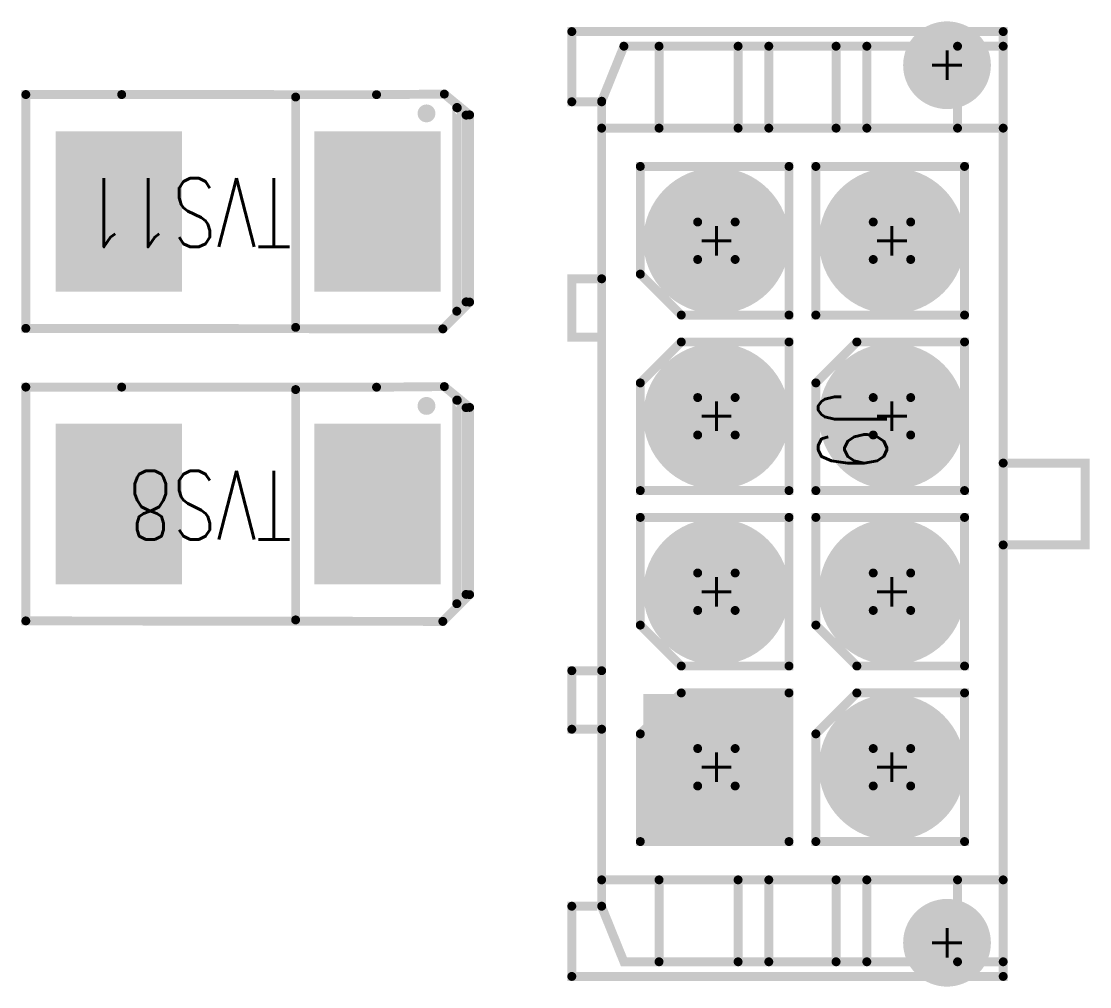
# Model space of a CAD drawing. Extents: x -711 to 95, y -82 to 290.
# Drawn here: x -671.87 to -653.62, y 125.25 to 141.75 of the extents above; entities that cross this region are included whole.
import ezdxf

# ---------------------------------------------------------------- set-up
doc = ezdxf.new("R2010")
doc.units = 0
for name, color, linetype in [('DRIL_NPLTE_THRU_01', 96, 'CONTINUOUS'), ('DRIL_NPLTE_THRU_02', 255, 'CONTINUOUS'), ('DRIL_NPLTE_THRU_03', 3, 'CONTINUOUS'), ('DRIL_NPLTE_THRU_04', 136, 'CONTINUOUS'), ('DRIL_NPLTE_THRU_05', 176, 'CONTINUOUS'), ('DRIL_NPLTE_THRU_06', 16, 'CONTINUOUS'), ('DRIL_PLTE_THRU_01', 96, 'CONTINUOUS'), ('DRIL_PLTE_THRU_02', 255, 'CONTINUOUS'), ('DRIL_PLTE_THRU_03', 3, 'CONTINUOUS'), ('DRIL_PLTE_THRU_04', 136, 'CONTINUOUS'), ('DRIL_PLTE_THRU_05', 176, 'CONTINUOUS'), ('DRIL_PLTE_THRU_06', 16, 'CONTINUOUS'), ('DRIL_SYMBOL', 2, 'CONTINUOUS'), ('PADS_BOT', 1, 'CONTINUOUS'), ('PADS_INNER', 3, 'CONTINUOUS'), ('PADS_TOP', 3, 'CONTINUOUS'), ('PADS_XR_02', 253, 'CONTINUOUS'), ('PADS_XR_03', 96, 'CONTINUOUS'), ('PADS_XR_21', 3, 'CONTINUOUS'), ('PADS_XR_22', 16, 'CONTINUOUS'), ('PADS_XR_23', 136, 'CONTINUOUS'), ('PADS_XR_28', 56, 'CONTINUOUS'), ('PART_NAME_26', 255, 'CONTINUOUS'), ('PART_NAME_27', 3, 'CONTINUOUS'), ('PART_TOP_2DLINE_26', 255, 'CONTINUOUS'), ('PART_TOP_2DLINE_27', 3, 'CONTINUOUS'), ('PART_TOP_COPPER_26', 255, 'CONTINUOUS')]:
    doc.layers.add(name, color=color, linetype=linetype)
doc.styles.add('W0$1524', font='simplex', dxfattribs={"width": 0.75})

# ---------------------------------------------------------------- blocks, each defined once
blk = doc.blocks.new('SMOOTH_0$1524')
at = {"const_width": 0.0762}
blk.add_lwpolyline([(-0.0381, 0, 1), (0.0381, 0, 1)], format="xyb", close=True, dxfattribs=at)
blk = doc.blocks.new('PART_BODY_TOP_81')
at = {"layer": 'PART_TOP_2DLINE_26', "const_width": 0.1524}
for points in [[(-6.4245066667, 3.3993666667), (-0.6993466667, 3.3993666667), (0.69977, 3.3993666667), (0.69977, 4.7997533333), (-0.69977, 4.7997533333), (-0.69977, 3.3993666667)], [(-7.82447, 3.3993666667), (-8.07466, 3.3993666667), (-8.07466, -3.9695966667), (-6.87451, -3.9695966667), (-6.87451, -3.45948)], [(-7.82447, 2.6195866667), (-7.82447, 3.3993666667), (-6.4245066667, 3.3993666667), (-6.4245066667, 2.6195866667)], [(0.69977, 3.3993666667), (6.4245066667, 3.3993666667), (7.82447, 3.3993666667)], [(7.82447, 2.6195866667), (7.82447, 3.3993666667), (8.07466, 3.3993666667), (8.07466, -3.9695966667), (6.87451, -3.9695966667), (6.87451, -3.45948), (6.8749333333, -3.45948), (6.4245066667, -3.45948)], [(6.4245066667, 2.6195866667), (6.4245066667, 3.3993666667)], [(-5.76961, 0.19939), (-5.76961, 2.73939), (-3.22961, 2.73939), (-3.22961, 0.19939), (-5.76961, 0.19939)], [(-2.0696766667, 0.19939), (-2.7694466667, 0.8995833333), (-2.7694466667, 2.73939), (-0.2294466667, 2.73939), (-0.2294466667, 0.19939), (-2.0696766667, 0.19939)], [(2.7694466667, 2.73939), (2.7694466667, 0.8995833333), (2.0696766667, 0.19939), (0.2294466667, 0.19939), (0.2294466667, 2.73939), (2.7694466667, 2.73939)], [(5.76961, 0.19939), (3.92938, 0.19939), (3.22961, 0.8995833333), (3.22961, 2.73939), (5.76961, 2.73939), (5.76961, 0.19939)], [(-6.4245066667, 1.0697633333), (-7.82447, 1.0697633333), (-7.82447, 2.6195866667), (-6.4245066667, 2.6195866667), (-6.4245066667, -2.4794633333), (-7.82447, -2.4794633333), (-7.82447, -3.07975), (-6.8842466667, -3.45948), (-6.87451, -3.45948), (-6.4245066667, -3.45948), (-6.4245066667, -2.4794633333)], [(6.4245066667, -1.1294533333), (7.82447, -1.1294533333), (7.82447, -0.60452), (7.82447, 0.5444066667), (7.82447, 1.0697633333), (7.82447, 2.6195866667), (6.4245066667, 2.6195866667), (6.4245066667, -2.4794633333), (6.4245066667, -3.45948), (3.8502166667, -3.45948), (2.84988, -3.45948), (-2.8494566667, -3.45948), (-3.84937, -3.45948), (-3.84937, -3.9695966667), (-2.8494566667, -3.9695966667), (-2.8494566667, -3.45948)], [(-4.17957, 1.8194866667), (-4.17957, 1.1794066667), (-4.81965, 1.1794066667), (-4.81965, 1.8194866667), (-4.17957, 1.8194866667)], [(-1.1794066667, 1.1794066667), (-1.8194866667, 1.1794066667), (-1.8194866667, 1.8194866667), (-1.1794066667, 1.8194866667), (-1.1794066667, 1.1794066667)], [(1.8194866667, 1.1794066667), (1.1794066667, 1.1794066667), (1.1794066667, 1.8194866667), (1.8194866667, 1.8194866667), (1.8194866667, 1.1794066667)], [(4.17957, 1.1794066667), (4.17957, 1.8194866667), (4.81965, 1.8194866667), (4.81965, 1.1794066667), (4.17957, 1.1794066667)], [(-7.82447, 1.0697633333), (-7.82447, 0.5444066667)], [(7.82447, 1.0697633333), (6.4245066667, 1.0697633333)], [(-6.4245066667, 0.5444066667), (-7.82447, 0.5444066667), (-7.82447, -0.60452)], [(7.82447, 0.5444066667), (6.4245066667, 0.5444066667)], [(-3.22961, -0.2595033333), (-3.22961, -2.0997333333), (-3.92938, -2.7995033333), (-5.76961, -2.7995033333), (-5.76961, -0.2595033333), (-3.22961, -0.2595033333)], [(-0.2294466667, -2.7995033333), (-2.0696766667, -2.7995033333), (-2.7694466667, -2.0997333333), (-2.7694466667, -0.2595033333), (-0.2294466667, -0.2595033333), (-0.2294466667, -2.7995033333)], [(2.7694466667, -0.2595033333), (2.7694466667, -2.0997333333), (2.0696766667, -2.7995033333), (0.2294466667, -2.7995033333), (0.2294466667, -0.2595033333), (2.7694466667, -0.2595033333)], [(5.76961, -2.7995033333), (3.92938, -2.7995033333), (3.22961, -2.0997333333), (3.22961, -0.2595033333), (5.76961, -0.2595033333), (5.76961, -2.7995033333)], [(-6.4245066667, -0.60452), (-7.82447, -0.60452), (-7.82447, -1.1294533333), (-7.82447, -2.4794633333)], [(6.4245066667, -0.60452), (7.82447, -0.60452)], [(-7.82447, -1.1294533333), (-6.4245066667, -1.1294533333)], [(7.82447, -1.1294533333), (7.82447, -2.4794633333), (7.82447, -3.07975), (6.8842466667, -3.45948), (6.8749333333, -3.45948)], [(-4.17957, -1.8194866667), (-4.81965, -1.8194866667), (-4.81965, -1.1794066667), (-4.17957, -1.1794066667), (-4.17957, -1.8194866667)], [(-1.8194866667, -1.8194866667), (-1.8194866667, -1.1794066667), (-1.1794066667, -1.1794066667), (-1.1794066667, -1.8194866667), (-1.8194866667, -1.8194866667)], [(1.1794066667, -1.8194866667), (1.1794066667, -1.1794066667), (1.8194866667, -1.1794066667), (1.8194866667, -1.8194866667), (1.1794066667, -1.8194866667)], [(4.17957, -1.8194866667), (4.17957, -1.1794066667), (4.81965, -1.1794066667), (4.81965, -1.8194866667), (4.17957, -1.8194866667)], [(6.4245066667, -2.4794633333), (7.82447, -2.4794633333)], [(-6.4245066667, -3.45948), (-3.84937, -3.45948)], [(2.8494566667, -3.45948), (2.8494566667, -3.9695966667), (3.84937, -3.9695966667), (3.84937, -3.45948)]]:
    blk.add_lwpolyline(points, dxfattribs=at)
at = {"layer": 'PART_TOP_2DLINE_27', "const_width": 0.1524}
for points in [[(-6.4245066667, 3.3993666667), (-0.6993466667, 3.3993666667), (0.69977, 3.3993666667), (0.69977, 4.7997533333), (-0.69977, 4.7997533333), (-0.69977, 3.3993666667)], [(-7.82447, 3.3993666667), (-8.07466, 3.3993666667), (-8.07466, -3.9695966667), (-6.87451, -3.9695966667), (-6.87451, -3.45948)], [(-7.82447, 2.6195866667), (-7.82447, 3.3993666667), (-6.4245066667, 3.3993666667), (-6.4245066667, 2.6195866667)], [(0.69977, 3.3993666667), (6.4245066667, 3.3993666667), (7.82447, 3.3993666667)], [(7.82447, 2.6195866667), (7.82447, 3.3993666667), (8.07466, 3.3993666667), (8.07466, -3.9695966667), (6.87451, -3.9695966667), (6.87451, -3.45948), (6.8749333333, -3.45948), (6.4245066667, -3.45948)], [(6.4245066667, 2.6195866667), (6.4245066667, 3.3993666667)], [(-5.76961, 0.19939), (-5.76961, 2.73939), (-3.22961, 2.73939), (-3.22961, 0.19939), (-5.76961, 0.19939)], [(-2.0696766667, 0.19939), (-2.7694466667, 0.8995833333), (-2.7694466667, 2.73939), (-0.2294466667, 2.73939), (-0.2294466667, 0.19939), (-2.0696766667, 0.19939)], [(2.7694466667, 2.73939), (2.7694466667, 0.8995833333), (2.0696766667, 0.19939), (0.2294466667, 0.19939), (0.2294466667, 2.73939), (2.7694466667, 2.73939)], [(5.76961, 0.19939), (3.92938, 0.19939), (3.22961, 0.8995833333), (3.22961, 2.73939), (5.76961, 2.73939), (5.76961, 0.19939)], [(-6.4245066667, 1.0697633333), (-7.82447, 1.0697633333), (-7.82447, 2.6195866667), (-6.4245066667, 2.6195866667), (-6.4245066667, -2.4794633333), (-7.82447, -2.4794633333), (-7.82447, -3.07975), (-6.8842466667, -3.45948), (-6.87451, -3.45948), (-6.4245066667, -3.45948), (-6.4245066667, -2.4794633333)], [(6.4245066667, -1.1294533333), (7.82447, -1.1294533333), (7.82447, -0.60452), (7.82447, 0.5444066667), (7.82447, 1.0697633333), (7.82447, 2.6195866667), (6.4245066667, 2.6195866667), (6.4245066667, -2.4794633333), (6.4245066667, -3.45948), (3.8502166667, -3.45948), (2.84988, -3.45948), (-2.8494566667, -3.45948), (-3.84937, -3.45948), (-3.84937, -3.9695966667), (-2.8494566667, -3.9695966667), (-2.8494566667, -3.45948)], [(-4.17957, 1.8194866667), (-4.17957, 1.1794066667), (-4.81965, 1.1794066667), (-4.81965, 1.8194866667), (-4.17957, 1.8194866667)], [(-1.1794066667, 1.1794066667), (-1.8194866667, 1.1794066667), (-1.8194866667, 1.8194866667), (-1.1794066667, 1.8194866667), (-1.1794066667, 1.1794066667)], [(1.8194866667, 1.1794066667), (1.1794066667, 1.1794066667), (1.1794066667, 1.8194866667), (1.8194866667, 1.8194866667), (1.8194866667, 1.1794066667)], [(4.17957, 1.1794066667), (4.17957, 1.8194866667), (4.81965, 1.8194866667), (4.81965, 1.1794066667), (4.17957, 1.1794066667)], [(-7.82447, 1.0697633333), (-7.82447, 0.5444066667)], [(7.82447, 1.0697633333), (6.4245066667, 1.0697633333)], [(-6.4245066667, 0.5444066667), (-7.82447, 0.5444066667), (-7.82447, -0.60452)], [(7.82447, 0.5444066667), (6.4245066667, 0.5444066667)], [(-3.22961, -0.2595033333), (-3.22961, -2.0997333333), (-3.92938, -2.7995033333), (-5.76961, -2.7995033333), (-5.76961, -0.2595033333), (-3.22961, -0.2595033333)], [(-0.2294466667, -2.7995033333), (-2.0696766667, -2.7995033333), (-2.7694466667, -2.0997333333), (-2.7694466667, -0.2595033333), (-0.2294466667, -0.2595033333), (-0.2294466667, -2.7995033333)], [(2.7694466667, -0.2595033333), (2.7694466667, -2.0997333333), (2.0696766667, -2.7995033333), (0.2294466667, -2.7995033333), (0.2294466667, -0.2595033333), (2.7694466667, -0.2595033333)], [(5.76961, -2.7995033333), (3.92938, -2.7995033333), (3.22961, -2.0997333333), (3.22961, -0.2595033333), (5.76961, -0.2595033333), (5.76961, -2.7995033333)], [(-6.4245066667, -0.60452), (-7.82447, -0.60452), (-7.82447, -1.1294533333), (-7.82447, -2.4794633333)], [(6.4245066667, -0.60452), (7.82447, -0.60452)], [(-7.82447, -1.1294533333), (-6.4245066667, -1.1294533333)], [(7.82447, -1.1294533333), (7.82447, -2.4794633333), (7.82447, -3.07975), (6.8842466667, -3.45948), (6.8749333333, -3.45948)], [(-4.17957, -1.8194866667), (-4.81965, -1.8194866667), (-4.81965, -1.1794066667), (-4.17957, -1.1794066667), (-4.17957, -1.8194866667)], [(-1.8194866667, -1.8194866667), (-1.8194866667, -1.1794066667), (-1.1794066667, -1.1794066667), (-1.1794066667, -1.8194866667), (-1.8194866667, -1.8194866667)], [(1.1794066667, -1.8194866667), (1.1794066667, -1.1794066667), (1.8194866667, -1.1794066667), (1.8194866667, -1.8194866667), (1.1794066667, -1.8194866667)], [(4.17957, -1.8194866667), (4.17957, -1.1794066667), (4.81965, -1.1794066667), (4.81965, -1.8194866667), (4.17957, -1.8194866667)], [(6.4245066667, -2.4794633333), (7.82447, -2.4794633333)], [(-6.4245066667, -3.45948), (-3.84937, -3.45948)], [(2.8494566667, -3.45948), (2.8494566667, -3.9695966667), (3.84937, -3.9695966667), (3.84937, -3.45948)]]:
    blk.add_lwpolyline(points, dxfattribs=at)
at = {"layer": 'PART_TOP_2DLINE_26'}
for p in [(-8.07466, 3.3993666667), (-7.82447, 3.3993666667), (-7.82447, 3.3993666667), (-6.4245066667, 3.3993666667), (-6.4245066667, 3.3993666667), (-0.6993466667, 3.3993666667), (0.69977, 3.3993666667), (6.4245066667, 3.3993666667), (6.4245066667, 3.3993666667), (7.82447, 3.3993666667), (8.07466, 3.3993666667), (-5.76961, 2.73939), (-3.22961, 2.73939), (-2.7694466667, 2.73939), (-0.2294466667, 2.73939), (0.2294466667, 2.73939), (2.7694466667, 2.73939), (2.7694466667, 2.73939), (3.22961, 2.73939), (5.76961, 2.73939), (-7.82447, 2.6195866667), (-7.82447, 2.6195866667), (-6.4245066667, 2.6195866667), (-6.4245066667, 2.6195866667), (6.4245066667, 2.6195866667), (7.82447, 2.6195866667), (-4.81965, 1.8194866667), (-4.17957, 1.8194866667), (-4.17957, 1.8194866667), (-1.8194866667, 1.8194866667), (-1.1794066667, 1.8194866667), (1.1794066667, 1.8194866667), (1.8194866667, 1.8194866667), (4.17957, 1.8194866667), (4.81965, 1.8194866667), (-7.82447, 1.0697633333), (-7.82447, 1.0697633333), (-6.4245066667, 1.0697633333), (-4.81965, 1.1794066667), (-4.17957, 1.1794066667), (-1.8194866667, 1.1794066667), (-1.1794066667, 1.1794066667), (-1.1794066667, 1.1794066667), (1.1794066667, 1.1794066667), (1.8194866667, 1.1794066667), (1.8194866667, 1.1794066667), (4.17957, 1.1794066667), (4.17957, 1.1794066667), (4.81965, 1.1794066667), (6.4245066667, 1.0697633333), (7.82447, 1.0697633333), (-2.7694466667, 0.8995833333), (2.7694466667, 0.8995833333), (3.22961, 0.8995833333), (-7.82447, 0.5444066667), (-7.82447, 0.5444066667), (-6.4245066667, 0.5444066667), (6.4245066667, 0.5444066667), (7.82447, 0.5444066667), (-5.76961, 0.19939), (-5.76961, 0.19939), (-3.22961, 0.19939), (-2.0696766667, 0.19939), (-2.0696766667, 0.19939), (-0.2294466667, 0.19939), (0.2294466667, 0.19939), (2.0696766667, 0.19939), (3.92938, 0.19939), (5.76961, 0.19939), (5.76961, 0.19939), (-5.76961, -0.2595033333), (-3.22961, -0.2595033333), (-3.22961, -0.2595033333), (-2.7694466667, -0.2595033333), (-0.2294466667, -0.2595033333), (0.2294466667, -0.2595033333), (2.7694466667, -0.2595033333), (2.7694466667, -0.2595033333), (3.22961, -0.2595033333), (5.76961, -0.2595033333), (-7.82447, -0.60452), (-7.82447, -0.60452), (-6.4245066667, -0.60452), (6.4245066667, -0.60452), (7.82447, -0.60452), (7.82447, -0.60452), (-7.82447, -1.1294533333), (-7.82447, -1.1294533333), (-6.4245066667, -1.1294533333), (6.4245066667, -1.1294533333), (7.82447, -1.1294533333), (7.82447, -1.1294533333), (-4.81965, -1.1794066667), (-4.17957, -1.1794066667), (-1.8194866667, -1.1794066667), (-1.1794066667, -1.1794066667), (1.1794066667, -1.1794066667), (1.8194866667, -1.1794066667), (4.17957, -1.1794066667), (4.81965, -1.1794066667), (-4.81965, -1.8194866667), (-4.17957, -1.8194866667), (-4.17957, -1.8194866667), (-1.8194866667, -1.8194866667), (-1.8194866667, -1.8194866667), (-1.1794066667, -1.8194866667), (1.1794066667, -1.8194866667), (1.1794066667, -1.8194866667), (1.8194866667, -1.8194866667), (4.17957, -1.8194866667), (4.17957, -1.8194866667), (4.81965, -1.8194866667), (-3.22961, -2.0997333333), (-2.7694466667, -2.0997333333), (2.7694466667, -2.0997333333), (3.22961, -2.0997333333), (-7.82447, -2.4794633333), (-6.4245066667, -2.4794633333), (6.4245066667, -2.4794633333), (7.82447, -2.4794633333), (7.82447, -2.4794633333), (-5.76961, -2.7995033333), (-3.92938, -2.7995033333), (-2.0696766667, -2.7995033333), (-0.2294466667, -2.7995033333), (-0.2294466667, -2.7995033333), (0.2294466667, -2.7995033333), (2.0696766667, -2.7995033333), (3.92938, -2.7995033333), (5.76961, -2.7995033333), (5.76961, -2.7995033333), (-7.82447, -3.07975), (-6.8842466667, -3.45948), (-6.87451, -3.45948), (-6.87451, -3.45948), (-6.4245066667, -3.45948), (-3.84937, -3.45948), (2.8494566667, -3.45948), (3.84937, -3.45948), (6.4245066667, -3.45948), (6.87451, -3.45948), (6.8749333333, -3.45948), (-8.07466, -3.9695966667), (-6.87451, -3.9695966667), (2.8494566667, -3.9695966667), (3.84937, -3.9695966667), (6.87451, -3.9695966667), (8.07466, -3.9695966667)]:
    blk.add_blockref('SMOOTH_0$1524', p, dxfattribs=at)
at = {"layer": 'PART_TOP_2DLINE_27'}
for p in [(-8.07466, 3.3993666667), (-7.82447, 3.3993666667), (-7.82447, 3.3993666667), (-6.4245066667, 3.3993666667), (-6.4245066667, 3.3993666667), (-0.6993466667, 3.3993666667), (0.69977, 3.3993666667), (6.4245066667, 3.3993666667), (6.4245066667, 3.3993666667), (7.82447, 3.3993666667), (8.07466, 3.3993666667), (-5.76961, 2.73939), (-3.22961, 2.73939), (-2.7694466667, 2.73939), (-0.2294466667, 2.73939), (0.2294466667, 2.73939), (2.7694466667, 2.73939), (2.7694466667, 2.73939), (3.22961, 2.73939), (5.76961, 2.73939), (-7.82447, 2.6195866667), (-7.82447, 2.6195866667), (-6.4245066667, 2.6195866667), (-6.4245066667, 2.6195866667), (6.4245066667, 2.6195866667), (7.82447, 2.6195866667), (-4.81965, 1.8194866667), (-4.17957, 1.8194866667), (-4.17957, 1.8194866667), (-1.8194866667, 1.8194866667), (-1.1794066667, 1.8194866667), (1.1794066667, 1.8194866667), (1.8194866667, 1.8194866667), (4.17957, 1.8194866667), (4.81965, 1.8194866667), (-7.82447, 1.0697633333), (-7.82447, 1.0697633333), (-6.4245066667, 1.0697633333), (-4.81965, 1.1794066667), (-4.17957, 1.1794066667), (-1.8194866667, 1.1794066667), (-1.1794066667, 1.1794066667), (-1.1794066667, 1.1794066667), (1.1794066667, 1.1794066667), (1.8194866667, 1.1794066667), (1.8194866667, 1.1794066667), (4.17957, 1.1794066667), (4.17957, 1.1794066667), (4.81965, 1.1794066667), (6.4245066667, 1.0697633333), (7.82447, 1.0697633333), (-2.7694466667, 0.8995833333), (2.7694466667, 0.8995833333), (3.22961, 0.8995833333), (-7.82447, 0.5444066667), (-7.82447, 0.5444066667), (-6.4245066667, 0.5444066667), (6.4245066667, 0.5444066667), (7.82447, 0.5444066667), (-5.76961, 0.19939), (-5.76961, 0.19939), (-3.22961, 0.19939), (-2.0696766667, 0.19939), (-2.0696766667, 0.19939), (-0.2294466667, 0.19939), (0.2294466667, 0.19939), (2.0696766667, 0.19939), (3.92938, 0.19939), (5.76961, 0.19939), (5.76961, 0.19939), (-5.76961, -0.2595033333), (-3.22961, -0.2595033333), (-3.22961, -0.2595033333), (-2.7694466667, -0.2595033333), (-0.2294466667, -0.2595033333), (0.2294466667, -0.2595033333), (2.7694466667, -0.2595033333), (2.7694466667, -0.2595033333), (3.22961, -0.2595033333), (5.76961, -0.2595033333), (-7.82447, -0.60452), (-7.82447, -0.60452), (-6.4245066667, -0.60452), (6.4245066667, -0.60452), (7.82447, -0.60452), (7.82447, -0.60452), (-7.82447, -1.1294533333), (-7.82447, -1.1294533333), (-6.4245066667, -1.1294533333), (6.4245066667, -1.1294533333), (7.82447, -1.1294533333), (7.82447, -1.1294533333), (-4.81965, -1.1794066667), (-4.17957, -1.1794066667), (-1.8194866667, -1.1794066667), (-1.1794066667, -1.1794066667), (1.1794066667, -1.1794066667), (1.8194866667, -1.1794066667), (4.17957, -1.1794066667), (4.81965, -1.1794066667), (-4.81965, -1.8194866667), (-4.17957, -1.8194866667), (-4.17957, -1.8194866667), (-1.8194866667, -1.8194866667), (-1.8194866667, -1.8194866667), (-1.1794066667, -1.8194866667), (1.1794066667, -1.8194866667), (1.1794066667, -1.8194866667), (1.8194866667, -1.8194866667), (4.17957, -1.8194866667), (4.17957, -1.8194866667), (4.81965, -1.8194866667), (-3.22961, -2.0997333333), (-2.7694466667, -2.0997333333), (2.7694466667, -2.0997333333), (3.22961, -2.0997333333), (-7.82447, -2.4794633333), (-6.4245066667, -2.4794633333), (6.4245066667, -2.4794633333), (7.82447, -2.4794633333), (7.82447, -2.4794633333), (-5.76961, -2.7995033333), (-3.92938, -2.7995033333), (-2.0696766667, -2.7995033333), (-0.2294466667, -2.7995033333), (-0.2294466667, -2.7995033333), (0.2294466667, -2.7995033333), (2.0696766667, -2.7995033333), (3.92938, -2.7995033333), (5.76961, -2.7995033333), (5.76961, -2.7995033333), (-7.82447, -3.07975), (-6.8842466667, -3.45948), (-6.87451, -3.45948), (-6.87451, -3.45948), (-6.4245066667, -3.45948), (-3.84937, -3.45948), (2.8494566667, -3.45948), (3.84937, -3.45948), (6.4245066667, -3.45948), (6.87451, -3.45948), (6.8749333333, -3.45948), (-8.07466, -3.9695966667), (-6.87451, -3.9695966667), (2.8494566667, -3.9695966667), (3.84937, -3.9695966667), (6.87451, -3.9695966667), (8.07466, -3.9695966667)]:
    blk.add_blockref('SMOOTH_0$1524', p, dxfattribs=at)
blk = doc.blocks.new('DRIL_SYMBOL_1$09982')
at = {"layer": 'DRIL_SYMBOL', "const_width": 0.0508}
for points in [[(0, -0.254), (0, 0.254)], [(-0.254, 0), (0.254, 0)]]:
    blk.add_lwpolyline(points, dxfattribs=at)
blk = doc.blocks.new('DRIL_HOLE_1$09982')
at = {"const_width": 0.54991}
blk.add_lwpolyline([(-0.2749546667, 0, 1), (0.2749546667, 0, 1)], format="xyb", close=True, dxfattribs=at)
blk.add_blockref('DRIL_SYMBOL_1$09982', (0, 0))
blk = doc.blocks.new('PAD_18')
at = {"const_width": 0.9999133333}
blk.add_lwpolyline([(0, -0.4999566667, 1), (0, 0.4999566667, 1)], format="xyb", close=True, dxfattribs=at)
blk = doc.blocks.new('PAD_28')
at = {"const_width": 1.24968}
blk.add_lwpolyline([(0, -0.62484, 1), (0, 0.62484, 1)], format="xyb", close=True, dxfattribs=at)
blk = doc.blocks.new('PAD_0')
blk.add_lwpolyline([(0, 0, 1), (0, 0, 1)], format="xyb", close=True)
blk = doc.blocks.new('STK_TOP_28')
at = {"layer": 'DRIL_PLTE_THRU_01'}
blk.add_blockref('DRIL_HOLE_1$09982', (0, 0), dxfattribs=at)
at = {"layer": 'DRIL_PLTE_THRU_02'}
blk.add_blockref('DRIL_HOLE_1$09982', (0, 0), dxfattribs=at)
at = {"layer": 'DRIL_PLTE_THRU_03'}
blk.add_blockref('DRIL_HOLE_1$09982', (0, 0), dxfattribs=at)
at = {"layer": 'DRIL_PLTE_THRU_04'}
blk.add_blockref('DRIL_HOLE_1$09982', (0, 0), dxfattribs=at)
at = {"layer": 'DRIL_PLTE_THRU_05'}
blk.add_blockref('DRIL_HOLE_1$09982', (0, 0), dxfattribs=at)
at = {"layer": 'DRIL_PLTE_THRU_06'}
blk.add_blockref('DRIL_HOLE_1$09982', (0, 0), dxfattribs=at)
at = {"layer": 'PADS_BOT'}
blk.add_blockref('PAD_18', (0, 0), dxfattribs=at)
at = {"layer": 'PADS_INNER'}
blk.add_blockref('PAD_18', (0, 0), dxfattribs=at)
at = {"layer": 'PADS_TOP'}
blk.add_blockref('PAD_18', (0, 0), dxfattribs=at)
at = {"layer": 'PADS_XR_02'}
blk.add_blockref('PAD_28', (0, 0), dxfattribs=at)
at = {"layer": 'PADS_XR_03'}
blk.add_blockref('PAD_28', (0, 0), dxfattribs=at)
at = {"layer": 'PADS_XR_22'}
blk.add_blockref('PAD_0', (0, 0), dxfattribs=at)
at = {"layer": 'PADS_XR_23'}
blk.add_blockref('PAD_0', (0, 0), dxfattribs=at)
blk = doc.blocks.new('PAD_29')
at = {"const_width": 1.9998266667}
blk.add_lwpolyline([(-0.9999133333, 0), (0.9999133333, 0)], dxfattribs=at)
blk = doc.blocks.new('PAD_30')
at = {"const_width": 2.49936}
blk.add_lwpolyline([(-1.24968, 0), (1.24968, 0)], dxfattribs=at)
blk = doc.blocks.new('STK_TOP_29')
at = {"layer": 'DRIL_PLTE_THRU_01'}
blk.add_blockref('DRIL_HOLE_1$09982', (0, 0), dxfattribs=at)
at = {"layer": 'DRIL_PLTE_THRU_02'}
blk.add_blockref('DRIL_HOLE_1$09982', (0, 0), dxfattribs=at)
at = {"layer": 'DRIL_PLTE_THRU_03'}
blk.add_blockref('DRIL_HOLE_1$09982', (0, 0), dxfattribs=at)
at = {"layer": 'DRIL_PLTE_THRU_04'}
blk.add_blockref('DRIL_HOLE_1$09982', (0, 0), dxfattribs=at)
at = {"layer": 'DRIL_PLTE_THRU_05'}
blk.add_blockref('DRIL_HOLE_1$09982', (0, 0), dxfattribs=at)
at = {"layer": 'DRIL_PLTE_THRU_06'}
blk.add_blockref('DRIL_HOLE_1$09982', (0, 0), dxfattribs=at)
at = {"layer": 'PADS_BOT'}
blk.add_blockref('PAD_29', (0, 0), dxfattribs=at)
at = {"layer": 'PADS_INNER'}
blk.add_blockref('PAD_29', (0, 0), dxfattribs=at)
at = {"layer": 'PADS_TOP'}
blk.add_blockref('PAD_29', (0, 0), dxfattribs=at)
at = {"layer": 'PADS_XR_02'}
blk.add_blockref('PAD_30', (0, 0), dxfattribs=at)
at = {"layer": 'PADS_XR_03'}
blk.add_blockref('PAD_30', (0, 0), dxfattribs=at)
at = {"layer": 'PADS_XR_22'}
blk.add_blockref('PAD_0', (0, 0), dxfattribs=at)
at = {"layer": 'PADS_XR_23'}
blk.add_blockref('PAD_0', (0, 0), dxfattribs=at)
blk = doc.blocks.new('PAD_31')
at = {"const_width": 0.54991}
blk.add_lwpolyline([(0, -0.2749546667, 1), (0, 0.2749546667, 1)], format="xyb", close=True, dxfattribs=at)
blk = doc.blocks.new('PAD_32')
at = {"const_width": 0.7497233333}
blk.add_lwpolyline([(0, -0.3748613333, 1), (0, 0.3748613333, 1)], format="xyb", close=True, dxfattribs=at)
blk = doc.blocks.new('STK_TOP_30')
at = {"layer": 'DRIL_NPLTE_THRU_01'}
blk.add_blockref('DRIL_HOLE_1$09982', (0, 0), dxfattribs=at)
at = {"layer": 'DRIL_NPLTE_THRU_02'}
blk.add_blockref('DRIL_HOLE_1$09982', (0, 0), dxfattribs=at)
at = {"layer": 'DRIL_NPLTE_THRU_03'}
blk.add_blockref('DRIL_HOLE_1$09982', (0, 0), dxfattribs=at)
at = {"layer": 'DRIL_NPLTE_THRU_04'}
blk.add_blockref('DRIL_HOLE_1$09982', (0, 0), dxfattribs=at)
at = {"layer": 'DRIL_NPLTE_THRU_05'}
blk.add_blockref('DRIL_HOLE_1$09982', (0, 0), dxfattribs=at)
at = {"layer": 'DRIL_NPLTE_THRU_06'}
blk.add_blockref('DRIL_HOLE_1$09982', (0, 0), dxfattribs=at)
at = {"layer": 'PADS_BOT'}
blk.add_blockref('PAD_31', (0, 0), dxfattribs=at)
at = {"layer": 'PADS_INNER'}
blk.add_blockref('PAD_31', (0, 0), dxfattribs=at)
at = {"layer": 'PADS_TOP'}
blk.add_blockref('PAD_31', (0, 0), dxfattribs=at)
at = {"layer": 'PADS_XR_02'}
blk.add_blockref('PAD_32', (0, 0), dxfattribs=at)
at = {"layer": 'PADS_XR_03'}
blk.add_blockref('PAD_32', (0, 0), dxfattribs=at)
at = {"layer": 'PADS_XR_21'}
blk.add_blockref('PAD_0', (0, 0), dxfattribs=at)
at = {"layer": 'PADS_XR_22'}
blk.add_blockref('PAD_0', (0, 0), dxfattribs=at)
at = {"layer": 'PADS_XR_23'}
blk.add_blockref('PAD_0', (0, 0), dxfattribs=at)
at = {"layer": 'PADS_XR_28'}
blk.add_blockref('PAD_0', (0, 0), dxfattribs=at)
blk = doc.blocks.new('SYM_TOP_25')
for name, p in [('PART_BODY_TOP_81', (0, 0)), ('STK_TOP_30', (-7.4997733333, 2.43967)), ('STK_TOP_30', (7.4997733333, 2.43967)), ('STK_TOP_28', (-4.49961, 1.4994466667)), ('STK_TOP_28', (-1.4994466667, 1.4994466667)), ('STK_TOP_28', (1.4994466667, 1.4994466667)), ('STK_TOP_28', (4.49961, 1.4994466667)), ('STK_TOP_28', (-4.49961, -1.4994466667)), ('STK_TOP_28', (-1.4994466667, -1.4994466667)), ('STK_TOP_28', (1.4994466667, -1.4994466667)), ('STK_TOP_29', (4.49961, -1.4994466667))]:
    blk.add_blockref(name, p)
blk = doc.blocks.new('PART_TOP_61')
blk.add_blockref('SYM_TOP_25', (0, 0))
at = {"layer": 'PART_NAME_26', "style": 'W0$1524', "width": 0.75}
blk.add_text('J9', height=1.17348, dxfattribs=at).set_placement((-1.9045766667, 0.2401353333))
at = {"layer": 'PART_NAME_27', "style": 'W0$1524', "width": 0.75}
blk.add_text('J9', height=1.17348, dxfattribs=at).set_placement((-1.9045766667, 0.2401353333))
blk = doc.blocks.new('PART_BODY_TOP_68')
at = {"layer": 'PART_TOP_2DLINE_26', "const_width": 0.1524}
for points in [[(-2.19456, -1.99644), (-3.3528, -2.0066), (-3.7846, -1.651), (-3.7846, 1.5494), (-3.3274, 2.0066), (3.7964533333, 1.9981333333), (3.7964533333, -1.9981333333), (2.159, -1.9981333333), (-2.19456, -1.99644)], [(-0.8128, 1.9812), (-0.8128, -1.9558)]]:
    blk.add_lwpolyline(points, dxfattribs=at)
at = {"layer": 'PART_TOP_2DLINE_27', "const_width": 0.1524}
blk.add_lwpolyline([(-2.19456, -1.99644), (2.159, -1.9981333333), (3.7964533333, -1.9981333333), (3.7964533333, 1.9981333333), (-3.3274, 2.0066), (-3.7846, 1.5494), (-3.7846, -1.651), (-3.3528, -2.0066), (-2.19456, -1.99644)], dxfattribs=at)
at = {"layer": 'PART_TOP_COPPER_26', "const_width": 0.1524}
blk.add_lwpolyline([(-3.5742406667, -1.7715673333), (-3.7242753333, -1.6465393333), (-3.7242753333, 1.5454553333), (-3.5655246667, 1.704206), (-3.5655246667, -1.7740553333), (-3.5697593333, -1.77829)], close=True, dxfattribs=at)
blk.add_lwpolyline([(-3.1242, -1.6764, 1), (-2.9718, -1.6764, 1)], format="xyb", close=True, dxfattribs=at)
at = {"layer": 'PART_TOP_2DLINE_26'}
for p in [(-3.3274, 2.0066), (-0.8128, 1.9812), (3.7964533333, 1.9981333333), (-3.7846, 1.5494), (-3.7846, -1.651), (-3.3528, -2.0066), (-2.19456, -1.99644), (-0.8128, -1.9558), (2.159, -1.9981333333), (3.7964533333, -1.9981333333)]:
    blk.add_blockref('SMOOTH_0$1524', p, dxfattribs=at)
at = {"layer": 'PART_TOP_2DLINE_27'}
for p in [(-2.19456, -1.99644), (2.159, -1.9981333333)]:
    blk.add_blockref('SMOOTH_0$1524', p, dxfattribs=at)
at = {"layer": 'PART_TOP_COPPER_26'}
for p in [(-3.5655246667, 1.704206), (-3.7242753333, 1.5454553333), (-3.7242753333, -1.6465393333), (-3.5742406667, -1.7715673333), (-3.5697593333, -1.77829), (-3.5655246667, -1.7740553333)]:
    blk.add_blockref('SMOOTH_0$1524', p, dxfattribs=at)
blk = doc.blocks.new('DRIL_HOLE_0')
blk.add_lwpolyline([(0, 0, 1), (0, 0, 1)], format="xyb", close=True)
blk = doc.blocks.new('PAD_36')
at = {"const_width": 2.159}
blk.add_lwpolyline([(-1.3716, 0), (1.3716, 0)], dxfattribs=at)
blk = doc.blocks.new('STK_TOP_17')
at = {"layer": 'DRIL_PLTE_THRU_01'}
blk.add_blockref('DRIL_HOLE_0', (0, 0), dxfattribs=at)
at = {"layer": 'DRIL_PLTE_THRU_02'}
blk.add_blockref('DRIL_HOLE_0', (0, 0), dxfattribs=at)
at = {"layer": 'DRIL_PLTE_THRU_03'}
blk.add_blockref('DRIL_HOLE_0', (0, 0), dxfattribs=at)
at = {"layer": 'DRIL_PLTE_THRU_04'}
blk.add_blockref('DRIL_HOLE_0', (0, 0), dxfattribs=at)
at = {"layer": 'DRIL_PLTE_THRU_05'}
blk.add_blockref('DRIL_HOLE_0', (0, 0), dxfattribs=at)
at = {"layer": 'DRIL_PLTE_THRU_06'}
blk.add_blockref('DRIL_HOLE_0', (0, 0), dxfattribs=at)
at = {"layer": 'PADS_BOT'}
blk.add_blockref('PAD_0', (0, 0), dxfattribs=at)
at = {"layer": 'PADS_INNER'}
blk.add_blockref('PAD_0', (0, 0), dxfattribs=at)
at = {"layer": 'PADS_TOP', "rotation": 90}
blk.add_blockref('PAD_36', (0, 0), dxfattribs=at)
blk = doc.blocks.new('SYM_TOP_12')
for name, p in [('STK_TOP_17', (-2.2098, 0)), ('STK_TOP_17', (2.2098, 0)), ('PART_BODY_TOP_68', (0, 0))]:
    blk.add_blockref(name, p)
blk = doc.blocks.new('PART_TOP_142')
blk.add_blockref('SYM_TOP_12', (0, 0))
at = {"layer": 'PART_NAME_26', "style": 'W0$1524', "width": 0.75}
blk.add_text('TVS8', height=1.17348, dxfattribs=at).set_placement((-0.7446433333, -0.5667373333))
at = {"layer": 'PART_NAME_27', "style": 'W0$1524', "width": 0.75}
blk.add_text('TVS8', height=1.17348, dxfattribs=at).set_placement((-0.7446433333, -0.5667373333))
blk = doc.blocks.new('PART_TOP_145')
blk.add_blockref('SYM_TOP_12', (0, 0))
at = {"layer": 'PART_NAME_26', "style": 'W0$1524', "width": 0.75}
blk.add_text('TVS11', height=1.17348, dxfattribs=at).set_placement((-0.7446433333, -0.5667373333))
at = {"layer": 'PART_NAME_27', "style": 'W0$1524', "width": 0.75}
blk.add_text('TVS11', height=1.17348, dxfattribs=at).set_placement((-0.7446433333, -0.5667373333))

msp = doc.modelspace()

# ---------------------------------------------------------------- block references
for name, p, rotation in [('PART_TOP_61', (-658.5, 133.5), 270), ('PART_TOP_145', (-668, 138.5), 180), ('PART_TOP_142', (-668, 133.5), 180)]:
    msp.add_blockref(name, p, dxfattribs=dict(rotation=rotation))

doc.saveas('drawing.dxf')
